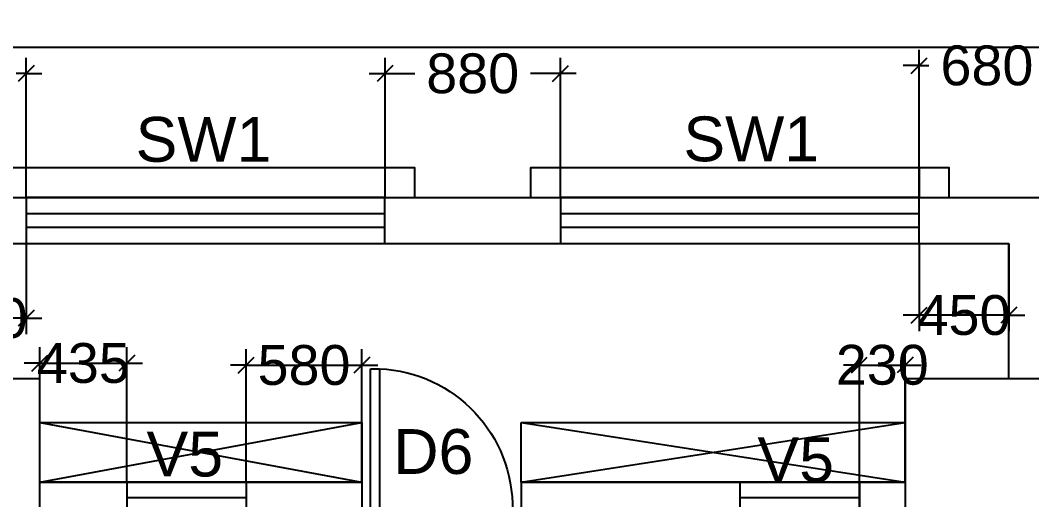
# Model space of a CAD drawing. Extents: x 7620542 to 7843793, y -6476226 to -6093835.
# Drawn here: x 7751200 to 7756275, y -6337623 to -6335215 of the extents above; entities that cross this region are included whole.
import ezdxf
from ezdxf.enums import TextEntityAlignment as Align

# ---------------------------------------------------------------- set-up
doc = ezdxf.new("R2010")
doc.units = 0
doc.header["$LTSCALE"] = 600
doc.header["$MEASUREMENT"] = 0
doc.header["$PDMODE"] = 35
doc.linetypes.add('DASHED', pattern=[0.75, 0.5, -0.25])
doc.linetypes.add('HIDDEN', pattern=[0.375, 0.25, -0.125])
doc.layers.get('0').update_dxf_attribs({"linetype": 'CONTINUOUS'})
doc.layers.get('Defpoints').update_dxf_attribs({"linetype": 'CONTINUOUS'})
for name, color, linetype in [('chajja', 7, 'CONTINUOUS'), ('DIM', 8, 'CONTINUOUS'), ('DIM-TEXT', 8, 'CONTINUOUS'), ('DOOR', 32, 'CONTINUOUS'), ('Duct', 8, 'CONTINUOUS'), ('Ele Proje.', 7, 'CONTINUOUS'), ('Fixed Glass', 171, 'CONTINUOUS'), ('joinery', 7, 'CONTINUOUS'), ('LA-column', 3, 'CONTINUOUS'), ('T Wall', 8, 'CONTINUOUS'), ('Walls', 7, 'CONTINUOUS'), ('WIN', 151, 'CONTINUOUS'), ('Working Dim', 5, 'CONTINUOUS')]:
    doc.layers.add(name, color=color, linetype=linetype)
doc.styles.add('ari', font='arial.ttf')
doc.styles.add('RT', font='romant.shx')
doc.styles.get("Standard").update_dxf_attribs({"font": 'romans.shx'})
doc.dimstyles.new('int. dim', dxfattribs={"dimtxt": 450, "dimasz": 80, "dimexe": 80, "dimexo": 0, "dimgap": 70, "dimtad": 0, "dimdec": 0, "dimzin": 12, "dimdsep": 46, "dimtxsty": 'ari', "dimblk": 'OBLIQUE', "dimcen": 2, "dimdle": 80, "dimclrd": 256, "dimclre": 256, "dimclrt": 6, "dimadec": 0, "dimazin": 0, "dimtfac": 1, "dimtdec": 0, "dimtix": 1, "dimtmove": 2, "dimatfit": 3, "dimfxl": 1, "dimtolj": 1, "dimtzin": 0, "dimlwd": -1, "dimlwe": -1, "dimarcsym": 0})
doc.dimstyles.new('STANDARD$0', dxfattribs={"dimscale": 0, "dimtxt": 150, "dimasz": 125, "dimexe": 0.75, "dimexo": 1, "dimgap": 25, "dimtad": 1, "dimdec": 0, "dimdsep": 46, "dimtxsty": 'Standard', "dimblk1": 'DOT', "dimblk2": 'DOT', "dimsah": 1, "dimcen": 2.5, "dimclrd": 1, "dimclre": 1, "dimclrt": 3, "dimadec": 0, "dimazin": 0, "dimtfac": 1, "dimtdec": 0, "dimtmove": 0, "dimatfit": 3, "dimldrblk": 'DOT', "dimfxl": 1, "dimtolj": 1, "dimtzin": 0, "dimarcsym": 0})
doc.dimstyles.new('TEXT', dxfattribs={"dimscale": 0, "dimtxt": 600, "dimasz": 300, "dimexe": 300, "dimexo": 30, "dimgap": 50, "dimtad": 0, "dimdec": 0, "dimzin": 0, "dimdsep": 46, "dimtxsty": 'RT', "dimblk": 'OBLIQUE', "dimcen": 0.09, "dimdle": 300, "dimclrd": 256, "dimclre": 256, "dimclrt": 170, "dimadec": 0, "dimazin": 0, "dimtfac": 1, "dimtdec": 0, "dimtofl": 0, "dimtmove": 2, "dimatfit": 3, "dimfxl": 1, "dimfrac": 2, "dimtolj": 1, "dimtzin": 0, "dimlwd": -1, "dimlwe": -1, "dimarcsym": 0})

# ---------------------------------------------------------------- blocks, each defined once
blk = doc.blocks.new('A$C782D609A')
at = {"layer": 'WIN', "linetype": 'Continuous'}
for p, q in [((-300, 230), (300, 230)), ((-300, 230), (-300, 0)), ((300, 230), (300, 0)), ((-300, 0), (300, 0))]:
    blk.add_line(p, q, dxfattribs=at)
at = {"layer": 'WIN', "linetype": 'DASHED', "ltscale": 300}
for p, q in [((-300, 153.3333333320916), (300, 153.3333333320916)), ((-300, 76.66666666790843), (300, 76.66666666790843))]:
    blk.add_line(p, q, dxfattribs=at)
blk = doc.blocks.new('1000')
at = {"layer": 'DOOR'}
for p, q in [((2.328084391934487e-10, -99.99999967759682), (2.328306436538696e-10, 0)), ((2.328306436538696e-10, 0), (49.71992076533829, -1.10400401631917e-14)), ((49.71992076533829, -1.10400401631917e-14), (49.71992076533829, -2.24999999292196)), ((63.21992071937314, -49.49999981746079), (49.71992076533827, -49.49999981746079)), ((49.71992076533827, -49.49999981746079), (49.71992076533827, -99.99999967759683)), ((63.21992071937316, -13.49999995417894), (60.96992072703401, -13.49999995417894)), ((63.21992071937316, -13.49999995417894), (63.21992071937314, -49.49999981746079)), ((836.7800762170383, -13.49999995417912), (836.7800762170383, -49.49999981746096)), ((836.7800762170383, -13.49999995417912), (839.030076209384, -13.49999995417912)), ((836.7800762170383, -49.49999981746096), (850.2800761710797, -49.49999981746097)), ((850.2800761710797, -1.888001035889812e-13), (850.2800761710797, -2.249999992922137)), ((899.9999969361852, -1.998401437521729e-13), (850.2800761710797, -1.888001035889812e-13)), ((850.2800761710797, -49.49999981746097), (850.2800761710797, -99.999999677597)), ((899.9999969361852, -99.99999967759702), (899.9999969361852, -1.998401437521729e-13)), ((49.71992076533827, -99.99999967759683), (2.328084391934487e-10, -99.99999967759682)), ((49.71992076533827, -99.99999967759683), (49.71992076533809, -900.5601550830567)), ((100.2199206248653, -99.99999967759685), (49.71992076533827, -99.99999967759683)), ((100.2199206248651, -900.5601550830567), (100.2199206248653, -99.99999967759685)), ((850.2800761710797, -99.999999677597), (899.9999969361852, -99.99999967759702)), ((49.71992076533809, -900.5601550830567), (100.2199206248651, -900.5601550830567))]:
    blk.add_line(p, q, dxfattribs=at)
for centre, major_axis, ratio, start_param, end_param in [((49.71992076533829, -13.49999995417894), (-7.954951261716515, 7.954951261716515), 0.9999999998470922, 3.926990817063694, 5.497787143705684), ((850.2800761710797, -13.49999995417912), (7.954951261716481, 7.954951261716479), 0.9999999998470964, 0.7853981634739, 2.356194490115893)]:
    blk.add_ellipse(centre, major_axis=major_axis, ratio=ratio, start_param=start_param, end_param=end_param, dxfattribs=at)
at = {"layer": 'DOOR', "color": 145}
blk.add_ellipse((64.31666899512551, -115.2687638765925), major_axis=(-519.7298879340298, 589.7901797845135), ratio=0.9999999999967074, start_param=2.464943287188103, end_param=4.009476144368086, dxfattribs=at)
blk = doc.blocks.new('_Oblique')
at = {"color": 0, "linetype": 'ByBlock', "lineweight": -2}
blk.add_line((-0.5, -0.5), (0.5, 0.5), dxfattribs=at)
blk = doc.blocks.new('*D512')
at = {"layer": 'Defpoints', "color": 0, "transparency": 16777216}
for p in [(7755709.909324439, -6335442.980329549), (7755709.909324439, -6336105.435133886, -14.83048742369396), (7756389.903542113, -6336105.435134131, -14.83048742369396)]:
    blk.add_point(p, dxfattribs=at)
at = {"layer": 'Working Dim', "transparency": 16777216}
for p, q in [((7755709.909324439, -6336105.435133886), (7755709.909324439, -6335362.980329549)), ((7756389.903542113, -6336105.435134131), (7756389.903542113, -6335362.980329549)), ((7755709.909324439, -6335442.980329549), (7755629.909324439, -6335442.980329549)), ((7755709.909324439, -6335442.980329549), (7755758.760457832, -6335442.980329549)), ((7756389.903542113, -6335442.980329549), (7756341.052408719, -6335442.980329549)), ((7756389.903542113, -6335442.980329549), (7756469.903542113, -6335442.980329549))]:
    blk.add_line(p, q, dxfattribs=at)
at = {"layer": 'Working Dim', "transparency": 16777216, "xscale": 80, "yscale": 80, "zscale": 80}
blk.add_blockref('_Oblique', (7755709.909324439, -6335442.980329549), dxfattribs=at)
at = {"layer": 'Working Dim', "transparency": 16777216, "xscale": 80, "yscale": 80, "zscale": 80, "rotation": 180}
blk.add_blockref('_Oblique', (7756389.903542113, -6335442.980329549), dxfattribs=at)
at = {"layer": 'Working Dim', "color": 6, "transparency": 16777216, "insert": (7756049.906433276, -6335442.980329549), "char_height": 200, "attachment_point": 5, "style": 'ari'}
blk.add_mtext('\\A1;680', dxfattribs=at)
blk = doc.blocks.new('*D554')
at = {"layer": 'Defpoints', "color": 0, "transparency": 16777216}
for p in [(7755709.909009798, -6336335.435133726, 70.39243870250897), (7756159.903542113, -6336335.435134576, 66.29243018438765), (7755709.909009798, -6336696.681689156)]:
    blk.add_point(p, dxfattribs=at)
at = {"layer": 'Working Dim', "transparency": 16777216}
for p, q in [((7755709.909009798, -6336335.435133726), (7755709.909009798, -6336776.681689156)), ((7756159.903542113, -6336335.435134576), (7756159.903542113, -6336776.681689156)), ((7755709.909009798, -6336696.681689156), (7755629.909009798, -6336696.681689156)), ((7756159.903542113, -6336696.681689156), (7755709.909009798, -6336696.681689156)), ((7756159.903542113, -6336696.681689156), (7756239.903542113, -6336696.681689156))]:
    blk.add_line(p, q, dxfattribs=at)
at = {"layer": 'Working Dim', "transparency": 16777216, "xscale": 80, "yscale": 80, "zscale": 80}
blk.add_blockref('_Oblique', (7755709.909009798, -6336696.681689156), dxfattribs=at)
at = {"layer": 'Working Dim', "transparency": 16777216, "xscale": 80, "yscale": 80, "zscale": 80, "rotation": 180}
blk.add_blockref('_Oblique', (7756159.903542113, -6336696.681689156), dxfattribs=at)
at = {"layer": 'Working Dim', "color": 6, "transparency": 16777216, "insert": (7755934.906275956, -6336696.681689156), "char_height": 200, "attachment_point": 5, "style": 'ari'}
blk.add_mtext('\\A1;450', dxfattribs=at)
blk = doc.blocks.new('*D555')
at = {"layer": 'Defpoints', "color": 0, "transparency": 16777216}
for p in [(7750778.695452446, -6336335.437730675, 66.29243018438765), (7751229.056746772, -6336335.437731257, 66.29243018438765), (7750778.695452446, -6336711.598753482)]:
    blk.add_point(p, dxfattribs=at)
at = {"layer": 'Working Dim', "transparency": 16777216}
for p, q in [((7750778.695452446, -6336335.437730675), (7750778.695452446, -6336791.598753482)), ((7751229.056746772, -6336335.437731257), (7751229.056746772, -6336791.598753482)), ((7750778.695452446, -6336711.598753482), (7750698.695452446, -6336711.598753482)), ((7751229.056746772, -6336711.598753482), (7750778.695452446, -6336711.598753482)), ((7751229.056746772, -6336711.598753482), (7751309.056746772, -6336711.598753482))]:
    blk.add_line(p, q, dxfattribs=at)
at = {"layer": 'Working Dim', "transparency": 16777216, "xscale": 80, "yscale": 80, "zscale": 80}
blk.add_blockref('_Oblique', (7750778.695452446, -6336711.598753482), dxfattribs=at)
at = {"layer": 'Working Dim', "transparency": 16777216, "xscale": 80, "yscale": 80, "zscale": 80, "rotation": 180}
blk.add_blockref('_Oblique', (7751229.056746772, -6336711.598753482), dxfattribs=at)
at = {"layer": 'Working Dim', "color": 6, "transparency": 16777216, "insert": (7751003.876099609, -6336711.598753482), "char_height": 200, "attachment_point": 5, "style": 'ari'}
blk.add_mtext('\\A1;450', dxfattribs=at)
blk = doc.blocks.new('*D836')
at = {"layer": 'Defpoints', "color": 0, "linetype": 'Continuous', "transparency": 16777216}
for p in [(7761439.285114744, -6335351.009804685), (7720378.970112736, -6337015.467408001), (7761439.285114744, -6337165.48027863, 3.879454779664847)]:
    blk.add_point(p, dxfattribs=at)
at = {"layer": 'DIM-TEXT', "transparency": 16777216}
for p, q in [((7720378.970112736, -6337015.467408001), (7720378.970112736, -6335051.009804685)), ((7761439.285114744, -6337165.48027863), (7761439.285114744, -6335051.009804685)), ((7720078.970112736, -6335351.009804685), (7734367.331484818, -6335351.009804685)), ((7761739.285114744, -6335351.009804685), (7747450.923742662, -6335351.009804685))]:
    blk.add_line(p, q, dxfattribs=at)
at = {"layer": 'DIM-TEXT', "linetype": 'Continuous', "transparency": 16777216, "xscale": 300, "yscale": 300, "zscale": 300, "rotation": 180}
blk.add_blockref('_Oblique', (7720378.970112736, -6335351.009804685), dxfattribs=at)
at = {"layer": 'DIM-TEXT', "linetype": 'Continuous', "transparency": 16777216, "xscale": 300, "yscale": 300, "zscale": 300}
blk.add_blockref('_Oblique', (7761439.285114744, -6335351.009804685), dxfattribs=at)
at = {"layer": 'DIM-TEXT', "color": 170, "linetype": 'Continuous', "transparency": 16777216, "insert": (7740909.12761374, -6335351.009804685), "char_height": 750, "attachment_point": 5, "style": 'ari'}
blk.add_mtext('\\A1;{\\H1.067x;M.I.C.U / I.C.U - (20 Beds)}', dxfattribs=at)
blk = doc.blocks.new('*D845')
at = {"layer": 'Defpoints', "color": 0, "transparency": 16777216}
for p in [(7750548.69537575, -6335482.898908331), (7750548.69537575, -6336105.435131387, -14.83048742369396), (7751229.056194849, -6336105.435129772, -14.83048742369396)]:
    blk.add_point(p, dxfattribs=at)
at = {"layer": 'Working Dim', "transparency": 16777216}
for p, q in [((7750548.69537575, -6336105.435131387), (7750548.69537575, -6335402.898908331)), ((7751229.056194849, -6336105.435129772), (7751229.056194849, -6335402.898908331)), ((7750548.69537575, -6335482.898908331), (7750468.69537575, -6335482.898908331)), ((7750548.69537575, -6335482.898908331), (7750597.729809856, -6335482.898908331)), ((7751229.056194849, -6335482.898908331), (7751180.021760743, -6335482.898908331)), ((7751229.056194849, -6335482.898908331), (7751309.056194849, -6335482.898908331))]:
    blk.add_line(p, q, dxfattribs=at)
at = {"layer": 'Working Dim', "transparency": 16777216, "xscale": 80, "yscale": 80, "zscale": 80}
blk.add_blockref('_Oblique', (7750548.69537575, -6335482.898908331), dxfattribs=at)
at = {"layer": 'Working Dim', "transparency": 16777216, "xscale": 80, "yscale": 80, "zscale": 80, "rotation": 180}
blk.add_blockref('_Oblique', (7751229.056194849, -6335482.898908331), dxfattribs=at)
at = {"layer": 'Working Dim', "color": 6, "transparency": 16777216, "insert": (7750888.8757853, -6335482.898908331), "char_height": 200, "attachment_point": 5, "style": 'ari'}
blk.add_mtext('\\A1;680', dxfattribs=at)
blk = doc.blocks.new('*D851')
at = {"layer": 'Defpoints', "color": 0, "transparency": 16777216}
for p in [(7761439.285114744, -6332733.427157681), (7641399.003324081, -6337015.365521153, 5.131057828136074), (7761439.285114744, -6337165.48027863, -25.1177366321629)]:
    blk.add_point(p, dxfattribs=at)
at = {"layer": 'DIM', "color": 8, "transparency": 16777216}
for p, q in [((7641399.003324081, -6337015.365521153), (7641399.003324081, -6332433.427157681)), ((7761439.285114744, -6337165.48027863), (7761439.285114744, -6332433.427157681)), ((7641099.003324081, -6332733.427157681), (7699470.241763751, -6332733.427157681)), ((7761739.285114744, -6332733.427157681), (7703368.046675074, -6332733.427157681))]:
    blk.add_line(p, q, dxfattribs=at)
at = {"layer": 'DIM', "color": 8, "transparency": 16777216, "xscale": 300, "yscale": 300, "zscale": 300, "rotation": 180}
blk.add_blockref('_Oblique', (7641399.003324081, -6332733.427157681), dxfattribs=at)
at = {"layer": 'DIM', "color": 8, "transparency": 16777216, "xscale": 300, "yscale": 300, "zscale": 300}
blk.add_blockref('_Oblique', (7761439.285114744, -6332733.427157681), dxfattribs=at)
at = {"layer": 'DIM', "color": 7, "transparency": 16777216, "insert": (7701419.144219412, -6332733.427157681), "char_height": 750, "attachment_point": 5, "style": 'ari'}
blk.add_mtext('\\A1;120.04m', dxfattribs=at)
blk = doc.blocks.new('*D854')
at = {"layer": 'Defpoints', "color": 0, "transparency": 16777216}
for p in [(7761439.285114744, -6333844.635591049), (7720379.145887601, -6337165.318273786), (7761439.285114744, -6337165.48027863)]:
    blk.add_point(p, dxfattribs=at)
at = {"layer": 'DIM', "color": 8, "transparency": 16777216}
for p, q in [((7720379.145887601, -6337165.318273786), (7720379.145887601, -6333544.635591049)), ((7761439.285114744, -6337165.48027863), (7761439.285114744, -6333544.635591049)), ((7720079.145887601, -6333844.635591049), (7739201.274846329, -6333844.635591049)), ((7761739.285114744, -6333844.635591049), (7742617.156156016, -6333844.635591049))]:
    blk.add_line(p, q, dxfattribs=at)
at = {"layer": 'DIM', "color": 8, "transparency": 16777216, "xscale": 300, "yscale": 300, "zscale": 300, "rotation": 180}
blk.add_blockref('_Oblique', (7720379.145887601, -6333844.635591049), dxfattribs=at)
at = {"layer": 'DIM', "color": 8, "transparency": 16777216, "xscale": 300, "yscale": 300, "zscale": 300}
blk.add_blockref('_Oblique', (7761439.285114744, -6333844.635591049), dxfattribs=at)
at = {"layer": 'DIM', "color": 7, "transparency": 16777216, "insert": (7740909.215501172, -6333844.635591049), "char_height": 750, "attachment_point": 5, "style": 'ari'}
blk.add_mtext('\\A1;41.06m', dxfattribs=at)
blk = doc.blocks.new('*D878')
at = {"layer": 'Defpoints', "color": 0, "transparency": 16777216}
for p in [(7753909.909009798, -6335482.898908331), (7753030.056670124, -6336105.435129772, -14.83048742369396), (7753909.909009798, -6336105.435131122, -14.83048742369396)]:
    blk.add_point(p, dxfattribs=at)
at = {"layer": 'Working Dim', "transparency": 16777216}
for p, q in [((7753030.056670124, -6336105.435129772), (7753030.056670124, -6335402.898908331)), ((7753909.909009798, -6336105.435131122), (7753909.909009798, -6335402.898908331)), ((7752950.056670124, -6335482.898908331), (7753179.246141462, -6335482.898908331)), ((7753989.909009798, -6335482.898908331), (7753760.71953846, -6335482.898908331))]:
    blk.add_line(p, q, dxfattribs=at)
at = {"layer": 'Working Dim', "transparency": 16777216, "xscale": 80, "yscale": 80, "zscale": 80, "rotation": 180}
blk.add_blockref('_Oblique', (7753030.056670124, -6335482.898908331), dxfattribs=at)
at = {"layer": 'Working Dim', "transparency": 16777216, "xscale": 80, "yscale": 80, "zscale": 80}
blk.add_blockref('_Oblique', (7753909.909009798, -6335482.898908331), dxfattribs=at)
at = {"layer": 'Working Dim', "color": 6, "transparency": 16777216, "insert": (7753469.982839961, -6335482.898908331), "char_height": 200, "attachment_point": 5, "style": 'ari'}
blk.add_mtext('\\A1;880', dxfattribs=at)
blk = doc.blocks.new('*D1734')
at = {"layer": 'Defpoints', "color": 0, "transparency": 16777216}
for p in [(7751734.032926654, -6336937.634123975), (7751298.879039641, -6337535.486194552, 12.87877752318133), (7751734.032926654, -6337535.486194552, 12.87877752318133)]:
    blk.add_point(p, dxfattribs=at)
at = {"layer": 'Working Dim', "transparency": 16777216}
for p, q in [((7751298.879039641, -6337535.486194552), (7751298.879039641, -6336857.634123975)), ((7751734.032926654, -6337535.486194552), (7751734.032926654, -6336857.634123975)), ((7751298.879039641, -6336937.634123975), (7751218.879039641, -6336937.634123975)), ((7751298.879039641, -6336937.634123975), (7751734.032926654, -6336937.634123975)), ((7751734.032926654, -6336937.634123975), (7751814.032926654, -6336937.634123975))]:
    blk.add_line(p, q, dxfattribs=at)
at = {"layer": 'Working Dim', "transparency": 16777216, "xscale": 80, "yscale": 80, "zscale": 80}
blk.add_blockref('_Oblique', (7751298.879039641, -6336937.634123975), dxfattribs=at)
at = {"layer": 'Working Dim', "transparency": 16777216, "xscale": 80, "yscale": 80, "zscale": 80, "rotation": 180}
blk.add_blockref('_Oblique', (7751734.032926654, -6336937.634123975), dxfattribs=at)
at = {"layer": 'Working Dim', "color": 6, "transparency": 16777216, "insert": (7751516.455983147, -6336937.634123975), "char_height": 200, "attachment_point": 5, "style": 'ari'}
blk.add_mtext('\\A1;435', dxfattribs=at)
blk = doc.blocks.new('*D1735')
at = {"layer": 'Defpoints', "color": 0, "transparency": 16777216}
for p in [(7752913.246024614, -6336947.663643384), (7752334.032926654, -6337535.401625055), (7752913.246024614, -6337535.401625942, 12.87877752318133)]:
    blk.add_point(p, dxfattribs=at)
at = {"layer": 'Working Dim', "transparency": 16777216}
for p, q in [((7752334.032926654, -6337535.401625055), (7752334.032926654, -6336867.663643384)), ((7752913.246024614, -6337535.401625942), (7752913.246024614, -6336867.663643384)), ((7752334.032926654, -6336947.663643384), (7752254.032926654, -6336947.663643384)), ((7752334.032926654, -6336947.663643384), (7752913.246024614, -6336947.663643384)), ((7752913.246024614, -6336947.663643384), (7752993.246024614, -6336947.663643384))]:
    blk.add_line(p, q, dxfattribs=at)
at = {"layer": 'Working Dim', "transparency": 16777216, "xscale": 80, "yscale": 80, "zscale": 80}
blk.add_blockref('_Oblique', (7752334.032926654, -6336947.663643384), dxfattribs=at)
at = {"layer": 'Working Dim', "transparency": 16777216, "xscale": 80, "yscale": 80, "zscale": 80, "rotation": 180}
blk.add_blockref('_Oblique', (7752913.246024614, -6336947.663643384), dxfattribs=at)
at = {"layer": 'Working Dim', "color": 6, "transparency": 16777216, "insert": (7752623.639475634, -6336947.663643384), "char_height": 200, "attachment_point": 5, "style": 'ari'}
blk.add_mtext('\\A1;580', dxfattribs=at)
blk = doc.blocks.new('*D1736')
at = {"layer": 'Defpoints', "color": 0, "transparency": 16777216}
for p in [(7755639.909573914, -6336946.534424208), (7755409.786519279, -6337535.401629759), (7755639.909573914, -6337535.401629759, 5.131057828137273)]:
    blk.add_point(p, dxfattribs=at)
at = {"layer": 'Working Dim', "transparency": 16777216}
for p, q in [((7755409.786519279, -6337535.401629759), (7755409.786519279, -6336866.534424208)), ((7755639.909573914, -6337535.401629759), (7755639.909573914, -6336866.534424208)), ((7755409.786519279, -6336946.534424208), (7755329.786519279, -6336946.534424208)), ((7755409.786519279, -6336946.534424208), (7755639.909573914, -6336946.534424208)), ((7755639.909573914, -6336946.534424208), (7755719.909573914, -6336946.534424208))]:
    blk.add_line(p, q, dxfattribs=at)
at = {"layer": 'Working Dim', "transparency": 16777216, "xscale": 80, "yscale": 80, "zscale": 80}
blk.add_blockref('_Oblique', (7755409.786519279, -6336946.534424208), dxfattribs=at)
at = {"layer": 'Working Dim', "transparency": 16777216, "xscale": 80, "yscale": 80, "zscale": 80, "rotation": 180}
blk.add_blockref('_Oblique', (7755639.909573914, -6336946.534424208), dxfattribs=at)
at = {"layer": 'Working Dim', "color": 6, "transparency": 16777216, "insert": (7755524.848046596, -6336946.534424208), "char_height": 200, "attachment_point": 5, "style": 'ari'}
blk.add_mtext('\\A1;230', dxfattribs=at)

msp = doc.modelspace()

# ---------------------------------------------------------------- linework, layer by layer
at = {"layer": 'chajja', "color": 8}
for p, q in [((7753029.056432485, -6335955.435201446, -14.83048742369396), (7751229.056432485, -6335955.435201444, -14.83048742369396)), ((7755709.909009798, -6335955.435206285, -14.83048742369396), (7753909.909009798, -6335955.435206283, -14.83048742369396))]:
    msp.add_line(p, q, dxfattribs=at)
at = {"layer": 'chajja'}
msp.add_line((7753140.765862013, -6336335.435129997, -14.83048742369396), (7753748.287379007, -6336335.435129997, -14.83048742369396), dxfattribs=at)
at = {"layer": 'Duct', "color": 8, "linetype": 'HIDDEN', "ltscale": 600}
for points, elevation in [([(7751298.879039641, -6337235.486192074), (7752913.701235501, -6337535.486194552)], -1.951709900512636), ([(7751298.879039641, -6337535.486194552), (7752913.701235501, -6337235.486192074)], -1.951709900512636), ([(7753713.70123508, -6337535.486198255), (7755639.90928603, -6337235.486198734)], -11.87445591730462), ([(7753713.70123508, -6337235.486195777), (7755639.90928603, -6337535.486198255)], -11.87445591730462)]:
    msp.add_lwpolyline(points, dxfattribs=dict(at, elevation=elevation))
at = {"layer": 'Duct', "color": 7, "linetype": 'HIDDEN', "ltscale": 600}
for points, elevation in [([(7751298.879039641, -6337235.486192074), (7752913.701235501, -6337235.486192074), (7752913.701235501, -6337535.486194552), (7751298.879039641, -6337535.486194552)], -1.951709900512636), ([(7753713.70123508, -6337235.486195777), (7755639.90928603, -6337235.486198734), (7755639.90928603, -6337535.486198255), (7753713.70123508, -6337535.486198255)], -11.87445591730462)]:
    msp.add_lwpolyline(points, close=True, dxfattribs=dict(at, elevation=elevation))
at = {"layer": 'Ele Proje.', "elevation": -14.83048742369396}
for points in [[(7751229.056432485, -6336105.434969636), (7751229.056432485, -6335955.435201444), (7751079.056432485, -6335955.435201446), (7751079.056432485, -6336105.434969636)], [(7753179.056432485, -6336105.434969636), (7753179.056432485, -6335955.435201444), (7753029.056432485, -6335955.435201446), (7753029.056432485, -6336105.434969636)], [(7753909.909009798, -6336105.434974475), (7753909.909009798, -6335955.435206283), (7753759.909009798, -6335955.435206285), (7753759.909009798, -6336105.434974475)], [(7755859.909009798, -6336105.434974475), (7755859.909009798, -6335955.435206283), (7755709.909009798, -6335955.435206285), (7755709.909009798, -6336105.434974475)]]:
    msp.add_lwpolyline(points, dxfattribs=at)
at = {"layer": 'Fixed Glass', "elevation": -14.83048742369396}
for points in [[(7753029.056432485, -6336105.435022564), (7751229.056432485, -6336105.435037856), (7751229.056432485, -6336335.435022098), (7753029.056432485, -6336335.435128885)], [(7755709.909009798, -6336105.435027403), (7753909.909009798, -6336105.435042695), (7753909.909009798, -6336335.435026939), (7755709.909009798, -6336335.435133726)], [(7753029.056432485, -6336186.776050643), (7751229.056432488, -6336186.776050643), (7751229.056432488, -6336254.094100806), (7753029.056432485, -6336254.094100806)], [(7755709.909009798, -6336186.776055482), (7753909.909009802, -6336186.776055482), (7753909.909009802, -6336254.094105647), (7755709.909009798, -6336254.094105647)]]:
    msp.add_lwpolyline(points, close=True, dxfattribs=at)
at = {"layer": 'LA-column', "color": 2}
for points, elevation in [([(7750548.969157823, -6337765.46356193), (7751298.969157823, -6337765.46356193), (7751298.969157823, -6337015.46356193), (7750548.969157823, -6337015.46356193)], -13.79943811367888), ([(7755639.909573914, -6337765.48029146), (7756389.909573914, -6337765.48029146), (7756389.909573914, -6337015.48029146), (7755639.909573914, -6337015.48029146)], -9.699429595556689)]:
    msp.add_lwpolyline(points, close=True, dxfattribs=dict(at, elevation=elevation))
at = {"layer": 'T Wall', "color": 6, "linetype": 'Continuous'}
msp.add_line((7752913.7012355, -6337535.483034331, -14.83048742369396), (7752913.7012355, -6338164.986607919, -14.83048742369396), dxfattribs=at)
at = {"layer": 'Walls'}
for p, q in [((7750548.695452748, -6336105.435125967, -14.83048742369396), (7756389.903542113, -6336105.435134929, -14.83048742369396)), ((7750778.695452398, -6336335.43512632, -14.83048742369396), (7756159.903542113, -6336335.435134576, -14.83048742369396)), ((7756159.903542113, -6337015.435089814, -14.83048742369396), (7756159.903542113, -6336335.435134576, -14.83048742369396)), ((7751298.879039181, -6337535.401623467, -14.83048742369396), (7752913.701235503, -6337535.401625943, -14.83048742369396)), ((7753713.701235501, -6337535.401627172, -14.83048742369396), (7754544.819431581, -6337535.401628446, -14.83048742369396)), ((7753713.701235501, -6337535.401627171, -14.83048742369396), (7753713.701235501, -6337765.401627172, -14.83048742369396)), ((7754544.819431582, -6337535.401628448, -14.83048742369396), (7755639.903542113, -6337535.401630128, -14.83048742369396))]:
    msp.add_line(p, q, dxfattribs=at)

# ---------------------------------------------------------------- block references
at = {"layer": 'DOOR', "linetype": 'Continuous', "xscale": -0.8888888880610689, "yscale": 0.8888888880610466, "zscale": 0.8888888880610679, "rotation": 179.9999871533746}
msp.add_blockref('1000', (7752913.701238969, -6337765.401447799, -14.83048742369396), dxfattribs=at)
at = {"layer": 'WIN', "linetype": 'Continuous'}
for p in [(7752033.942746071, -6337765.401625059, -14.83048742369396), (7752034.032926654, -6337765.466343085, -14.83048742369396), (7755109.696338695, -6337765.401628838, -14.83048742369396), (7755109.786519279, -6337765.466346865, -14.83048742369396)]:
    msp.add_blockref('A$C782D609A', p, dxfattribs=at)

# ---------------------------------------------------------------- texts
at = {"layer": 'joinery', "style": 'ari'}
for s, p in [('SW1', (7752119.231131327, -6335925.512398926, -14.83048742369396)), ('SW1', (7754867.519617823, -6335923.240708743, -14.83048742369396)), ('V5', (7752025.44462098, -6337506.215341998, -14.83048742369396)), ('D6', (7753272.60245098, -6337493.3946817, -14.83048742369396)), ('V5', (7755090.564351045, -6337534.266188638, -34.79413893306741))]:
    msp.add_text(s, height=225, dxfattribs=at).set_placement(p, align=Align.CENTER)

# ---------------------------------------------------------------- dimensions: what is measured, and where the dimension line sits
at = {"layer": 'DIM'}
for base, p1, p2, picture, middle in [((7761439.285114744, -6332733.427157681, -14.83048742369396), (7641399.003324081, -6337015.365521153, -9.699429595557888), (7761439.285114744, -6337165.48027863, -39.94822405585685), '*D851', (7701419.144219412, -6332733.427157681, -14.83048742369396)), ((7761439.285114744, -6333844.635591049, -14.83048742369396), (7720379.145887601, -6337165.318273786, -14.83048742369396), (7761439.285114744, -6337165.48027863, -14.83048742369396), '*D854', (7740909.215501172, -6333844.635591049, -14.83048742369396))]:
    dim = msp.add_linear_dim(base=base, p1=p1, p2=p2, dimstyle='STANDARD$0', override={"dimscale": 1, "dimtxt": 750, "dimasz": 300, "dimexe": 300, "dimexo": 0, "dimgap": 1, "dimtad": 0, "dimdec": 2, "dimlfac": 0.001, "dimzin": 0, "dimpost": 'm', "dimtxsty": 'ari', "dimblk1": 'Oblique', "dimblk2": 'Oblique', "dimcen": 0, "dimdle": 300, "dimclrd": 8, "dimclre": 8, "dimclrt": 7, "dimadec": 2, "dimtdec": 2, "dimtmove": 2, "dimfxl": 0.75, "dimfrac": 1, "dimlwd": 65535, "dimlwe": 65535}, dxfattribs=at)
    dim.commit()
    dim.dimension.update_dxf_attribs({"geometry": picture, "text_midpoint": middle})
at = {"layer": 'DIM-TEXT', "linetype": 'Continuous'}
dim = msp.add_linear_dim(base=(7761439.285114744, -6335351.009804685, -19.96154525183004), p1=(7720378.970112736, -6337015.467408001, -19.96154525165541), p2=(7761439.285114744, -6337165.48027863, -16.08209047216519), text='{\\H1.067x;M.I.C.U / I.C.U - (20 Beds)}', dimstyle='TEXT', override={"dimscale": 1, "dimtxt": 750, "dimexo": 0, "dimtxsty": 'ari'}, dxfattribs=at)
dim.commit()
dim.dimension.update_dxf_attribs({"geometry": '*D836', "text_midpoint": (7740909.12761374, -6335351.009804685, -19.96154525183004)})
at = {"layer": 'Working Dim'}
for base, p1, p2, picture, middle in [((7755709.909324439, -6335442.980329549), (7756389.903542113, -6336105.435134131, -14.83048742369396), (7755709.909324439, -6336105.435133886, -14.83048742369396), '*D512', (7756049.906433276, -6335442.980329549)), ((7750548.69537575, -6335482.898908331), (7751229.056194849, -6336105.435129772, -14.83048742369396), (7750548.69537575, -6336105.435131387, -14.83048742369396), '*D845', (7750888.8757853, -6335482.898908331)), ((7750778.695452446, -6336711.598753482, -66.29243018438765), (7751229.056746772, -6336335.437731257), (7750778.695452446, -6336335.437730675), '*D555', (7751003.876099609, -6336711.598753482, -66.29243018438765)), ((7755709.909009798, -6336696.681689156, -66.29243018438765), (7756159.903542113, -6336335.435134576), (7755709.909009798, -6336335.435133726, 4.100008518121312), '*D554', (7755934.906275956, -6336696.681689156, -66.29243018438765))]:
    dim = msp.add_linear_dim(base=base, p1=p1, p2=p2, angle=180, dimstyle='int. dim', override={"dimtxt": 200}, dxfattribs=at)
    dim.commit()
    dim.dimension.update_dxf_attribs({"geometry": picture, "text_midpoint": middle})
for base, p1, p2, override, picture, middle in [((7753909.909009798, -6335482.898908331), (7753030.056670124, -6336105.435129772, -14.83048742369396), (7753909.909009798, -6336105.435131122, -14.83048742369396), {"dimtxt": 200}, '*D878', (7753469.982839961, -6335482.898908331)), ((7751734.032926654, -6336937.634123975, -14.83048742369396), (7751298.879039641, -6337535.486194552, -1.951709900512636), (7751734.032926654, -6337535.486194552, -1.951709900512636), {"dimtxt": 200, "dimarcsym": 1}, '*D1734', (7751516.455983147, -6336937.634123975, -14.83048742369396)), ((7755639.909573914, -6336946.534424208, -14.83048742369396), (7755409.786519279, -6337535.401629759, -14.83048742369396), (7755639.909573914, -6337535.401629759, -9.699429595556689), {"dimtxt": 200, "dimarcsym": 1}, '*D1736', (7755524.848046596, -6336946.534424208, -14.83048742369396))]:
    dim = msp.add_linear_dim(base=base, p1=p1, p2=p2, dimstyle='int. dim', override=override, dxfattribs=at)
    dim.commit()
    dim.dimension.update_dxf_attribs({"geometry": picture, "text_midpoint": middle})
dim = msp.add_linear_dim(base=(7752913.246024614, -6336947.663643384, -14.83048742369396), p1=(7752334.032926654, -6337535.401625055, -14.83048742369396), p2=(7752913.246024614, -6337535.401625942, -1.951709900512636), text='580', dimstyle='int. dim', override={"dimtxt": 200, "dimarcsym": 1}, dxfattribs=at)
dim.commit()
dim.dimension.update_dxf_attribs({"geometry": '*D1735', "text_midpoint": (7752623.639475634, -6336947.663643384, -14.83048742369396)})

doc.saveas('drawing.dxf')
